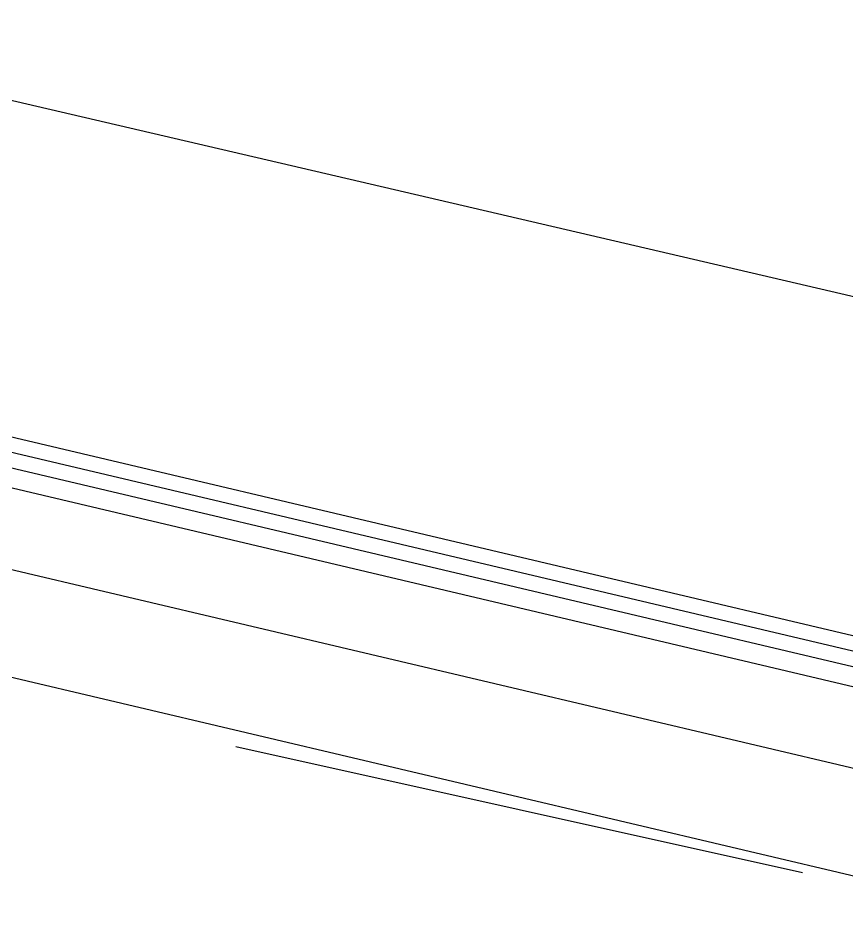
# Model space of a CAD drawing. Header units: feet. Extents: x -84 to 198, y -22 to 181.
# Drawn here: x 121.362 to 122.064, y 52.951 to 53.715 of the extents above; entities that cross this region are included whole.
import ezdxf

# ---------------------------------------------------------------- set-up
doc = ezdxf.new("R2010")
doc.units = ezdxf.units.FT
doc.layers.add('A-LINEA', color=7, linetype='CONTINUOUS')

msp = doc.modelspace()

# ---------------------------------------------------------------- linework, layer by layer
at = {"layer": 'A-LINEA'}
for p, q in [((122.2267, 52.9511), (116.24, 54.3644)), ((120.4667, 53.4578), (122.1067, 53.0711)), ((122.0267, 52.9911), (121.5467, 53.0978))]:
    msp.add_line(p, q, dxfattribs=at)
for points in [[(122.3333, 53.4178), (120.56, 53.8311), (119.4533, 54.0978)], [(120.4933, 53.5644), (122.1867, 53.1644), (122.1867, 53.1511), (120.4933, 53.5511)], [(120.48, 53.5244), (122.1733, 53.1244), (122.1867, 53.1244), (122.1867, 53.1378), (120.4933, 53.5378)]]:
    msp.add_lwpolyline(points, dxfattribs=at)

doc.saveas('drawing.dxf')
